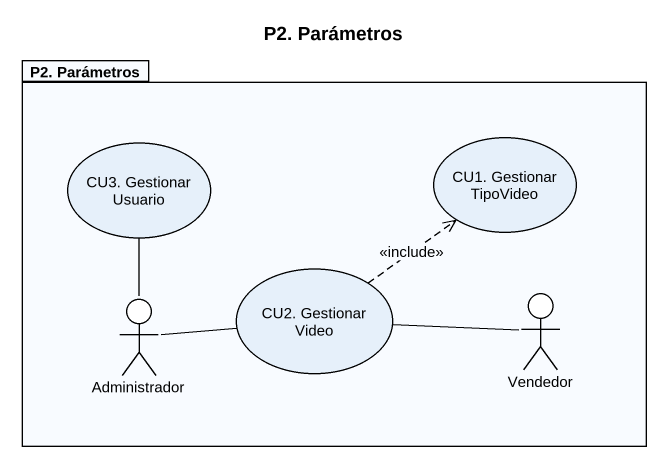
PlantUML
@startuml
title P2. Parámetros
package "P2. Parámetros" as P2_Parámetros {
  usecase "CU3. Gestionar Usuario" as CU3_Gestionar_Usuario
  usecase "CU1. Gestionar TipoVideo" as CU1_Gestionar_TipoVideo
  actor Administrador
  usecase "CU2. Gestionar Video" as CU2_Gestionar_Video
  actor Vendedor
}
Administrador -up- CU3_Gestionar_Usuario
Administrador -right- CU2_Gestionar_Video
CU2_Gestionar_Video .up.> CU1_Gestionar_TipoVideo : <<include>>
Vendedor -left- CU2_Gestionar_Video
@enduml
